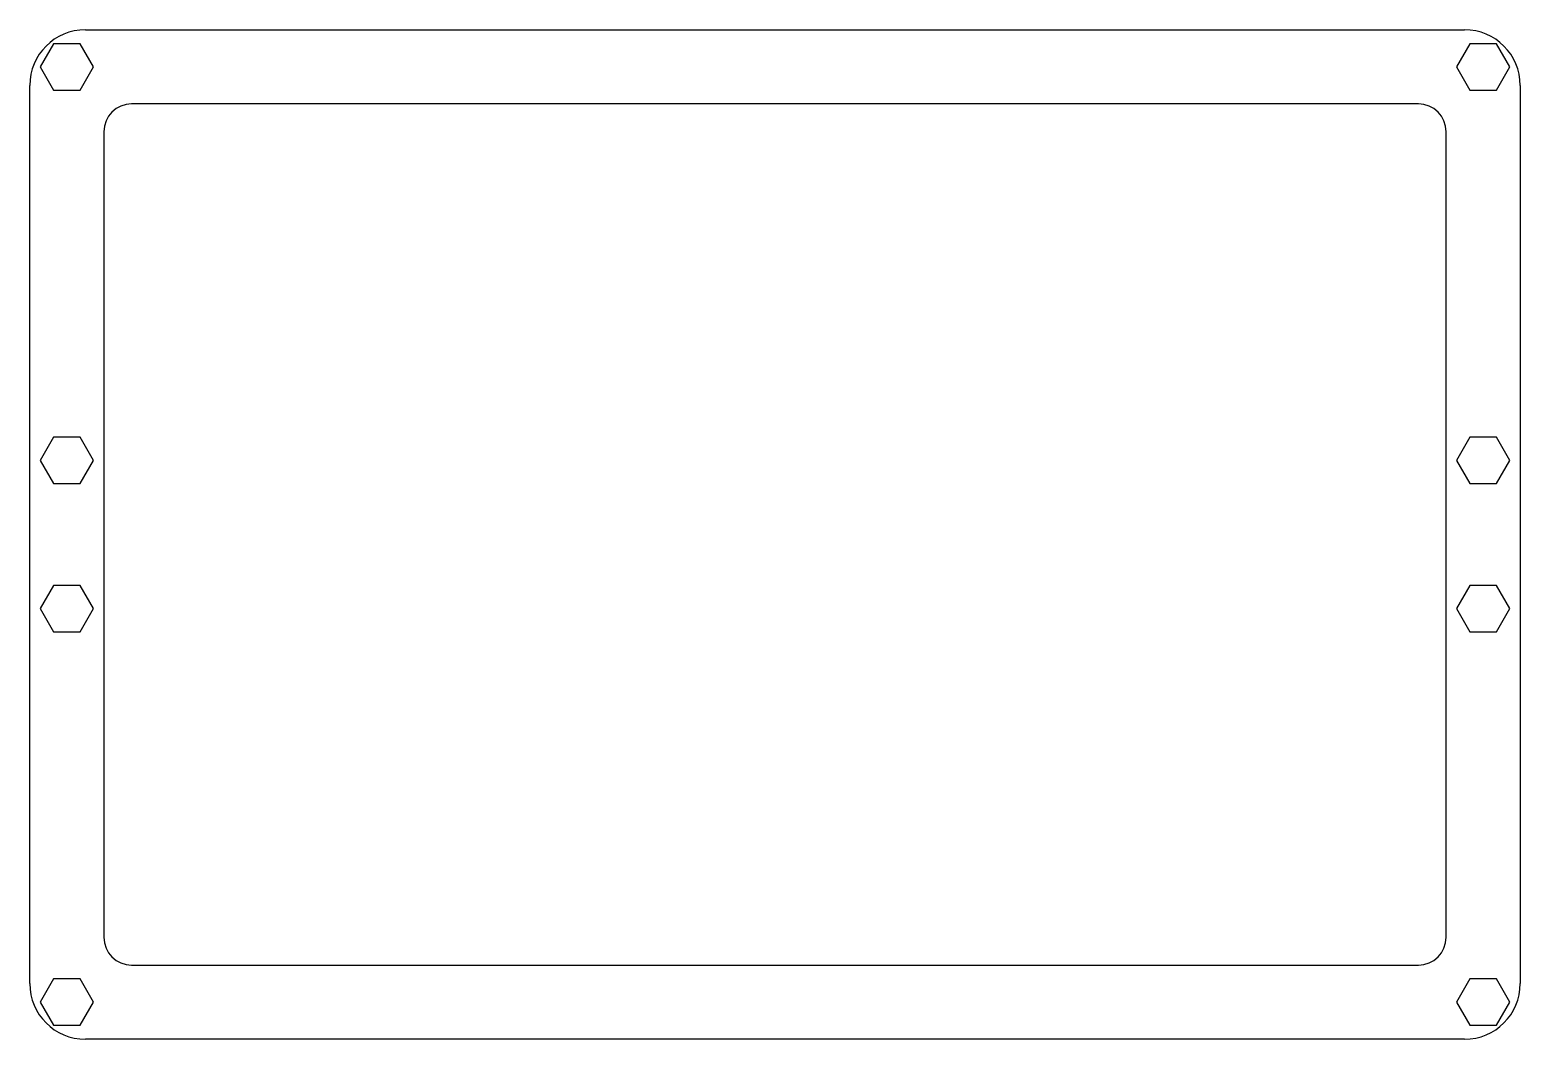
# Model space of a CAD drawing. Header units: millimetres. Extents: x -80 to 80, y -54 to 54.
import ezdxf

# ---------------------------------------------------------------- set-up
doc = ezdxf.new("R2010")
doc.units = ezdxf.units.MM

msp = doc.modelspace()

# ---------------------------------------------------------------- linework, layer by layer
for p, q in [((-74.5, 54.5), (74.5, 54.5)), ((-77.94, 53), (-79.39, 50.5)), ((-75.06, 53), (-77.94, 53)), ((-73.61, 50.5), (-75.06, 53)), ((75.06, 53), (73.61, 50.5)), ((77.94, 53), (75.06, 53)), ((79.39, 50.5), (77.94, 53)), ((-79.39, 50.5), (-77.94, 48)), ((-75.06, 48), (-73.61, 50.5)), ((73.61, 50.5), (75.06, 48)), ((77.94, 48), (79.39, 50.5)), ((-80.5, -48.5), (-80.5, 48.5)), ((80.5, 48.5), (80.5, -48.5)), ((-77.94, 48), (-75.06, 48)), ((75.06, 48), (77.94, 48)), ((69.5, 46.5), (-69.5, 46.5)), ((-72.5, 43.5), (-72.5, -43.5)), ((72.5, -43.5), (72.5, 43.5)), ((-77.94, 10.5), (-79.39, 8)), ((-75.06, 10.5), (-77.94, 10.5)), ((-73.61, 8), (-75.06, 10.5)), ((75.06, 10.5), (73.61, 8)), ((77.94, 10.5), (75.06, 10.5)), ((79.39, 8), (77.94, 10.5)), ((-79.39, 8), (-77.94, 5.5)), ((-75.06, 5.5), (-73.61, 8)), ((73.61, 8), (75.06, 5.5)), ((77.94, 5.5), (79.39, 8)), ((-77.94, 5.5), (-75.06, 5.5)), ((75.06, 5.5), (77.94, 5.5)), ((-77.94, -5.5), (-79.39, -8)), ((-75.06, -5.5), (-77.94, -5.5)), ((-73.61, -8), (-75.06, -5.5)), ((75.06, -5.5), (73.61, -8)), ((77.94, -5.5), (75.06, -5.5)), ((79.39, -8), (77.94, -5.5)), ((-79.39, -8), (-77.94, -10.5)), ((-75.06, -10.5), (-73.61, -8)), ((73.61, -8), (75.06, -10.5)), ((77.94, -10.5), (79.39, -8)), ((-77.94, -10.5), (-75.06, -10.5)), ((75.06, -10.5), (77.94, -10.5)), ((-69.5, -46.5), (69.5, -46.5)), ((-77.94, -48), (-79.39, -50.5)), ((-75.06, -48), (-77.94, -48)), ((-73.61, -50.5), (-75.06, -48)), ((75.06, -48), (73.61, -50.5)), ((77.94, -48), (75.06, -48)), ((79.39, -50.5), (77.94, -48)), ((-79.39, -50.5), (-77.94, -53)), ((-75.06, -53), (-73.61, -50.5)), ((73.61, -50.5), (75.06, -53)), ((77.94, -53), (79.39, -50.5)), ((-77.94, -53), (-75.06, -53)), ((75.06, -53), (77.94, -53)), ((74.5, -54.5), (-74.5, -54.5))]:
    msp.add_line(p, q)
for centre, radius, start, end in [((-74.5, 48.5), 6, 90, 180), ((74.5, 48.5), 6, 0, 90), ((-69.5, 43.5), 3, 90, 180), ((69.5, 43.5), 3, 0, 90), ((-69.5, -43.5), 3, 180, 270), ((69.5, -43.5), 3, -90, 0), ((-74.5, -48.5), 6, 180, 270), ((74.5, -48.5), 6, -90, 0)]:
    msp.add_arc(centre, radius, start, end)

doc.saveas('drawing.dxf')
